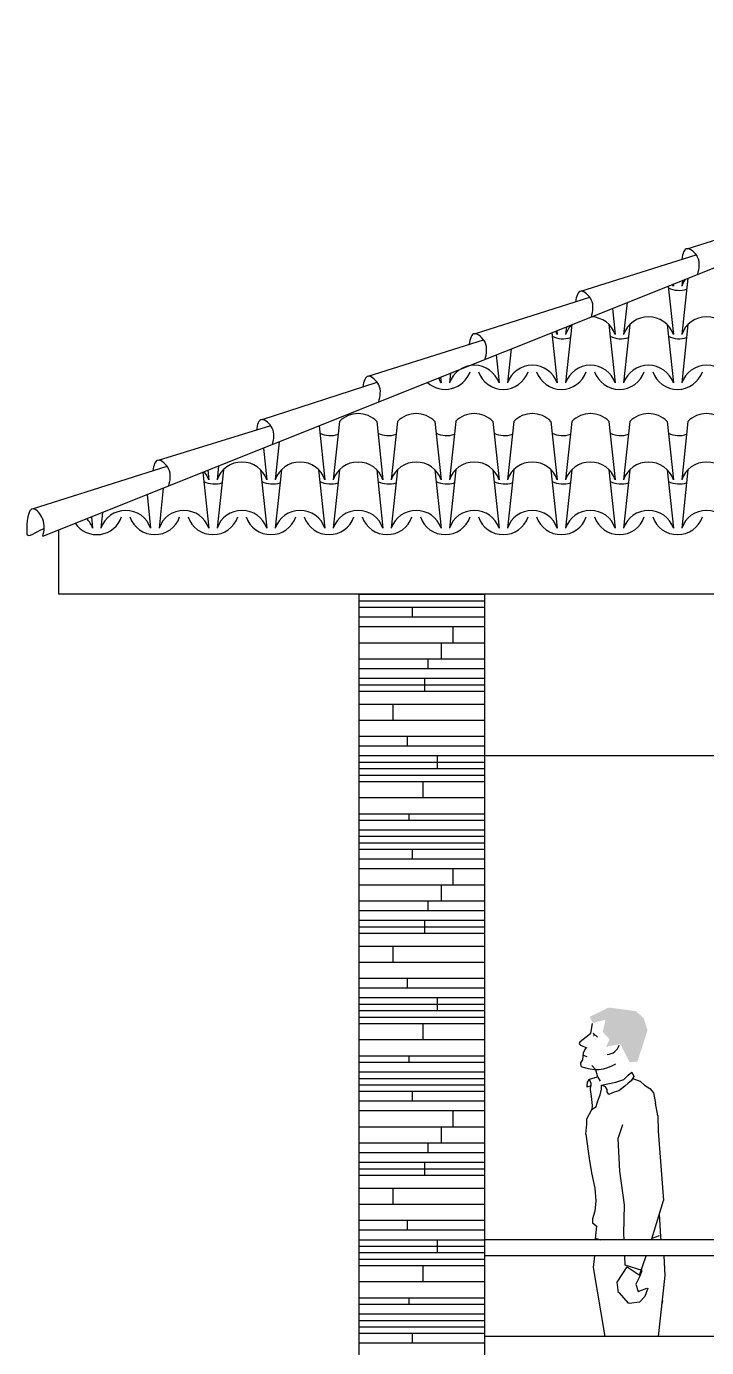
# Model space of a CAD drawing. Header units: millimetres. Extents: x -4228 to 27092, y -6721 to 984.
# Drawn here: x 5502.3 to 5713.1, y -4869.2 to -4459.7 of the extents above; entities that cross this region are included whole.
import ezdxf

# ---------------------------------------------------------------- set-up
doc = ezdxf.new("R2010")
doc.units = ezdxf.units.MM
doc.header["$LTSCALE"] = 50
doc.layers.get('0').update_dxf_attribs({"lineweight": 0})
for name, color, linetype in [('cobertura', 2, 'Continuous'), ('guardacorpo', 2, 'Continuous'), ('PAREDES3', 2, 'Continuous'), ('pedras', 2, 'Continuous'), ('PENA24', 24, 'Continuous'), ('telhas', 3, 'Continuous')]:
    doc.layers.add(name, color=color, linetype=linetype)

msp = doc.modelspace()

# ---------------------------------------------------------------- linework, layer by layer
at = {"color": 3, "lineweight": 30}
for p, q in [((5677.24, -4771.72), (5677.82, -4768.67)), ((5673.94, -4774.33), (5677.24, -4771.72)), ((5678.04, -4771.75), (5679.32, -4772.92)), ((5674.1, -4775.48), (5676.08, -4776.29)), ((5674.82, -4780), (5674.97, -4777.77)), ((5674.97, -4777.77), (5675.68, -4776.23)), ((5674.12, -4780.89), (5674.82, -4780)), ((5674.31, -4782.01), (5674.12, -4780.89)), ((5674.92, -4778.49), (5676.06, -4778.96)), ((5678.87, -4783.06), (5677.54, -4781.72)), ((5676.69, -4786.05), (5676.17, -4786.92)), ((5679.27, -4785.31), (5676.75, -4786.05)), ((5676.75, -4786.05), (5676.75, -4786.18)), ((5676.75, -4786.18), (5677.04, -4786.66)), ((5679.39, -4785.34), (5678.87, -4783.06)), ((5679.39, -4785.34), (5680.2, -4786.58)), ((5685.04, -4786.89), (5687.52, -4786.04)), ((5687.52, -4786.04), (5688.88, -4784.75)), ((5688.88, -4784.75), (5689.99, -4783.75)), ((5690.6, -4785.17), (5689.73, -4786.47)), ((5689.99, -4783.75), (5690.6, -4785.17)), ((5690.22, -4785.75), (5692.58, -4786.6)), ((5676.04, -4787.99), (5675.99, -4788.34)), ((5675.99, -4788.34), (5677.16, -4788.06)), ((5676.17, -4786.92), (5676.04, -4787.99)), ((5677.04, -4786.66), (5677.28, -4787.19)), ((5677.22, -4788.06), (5677.1, -4788.67)), ((5677.1, -4788.67), (5677.1, -4789.08)), ((5677.1, -4789.08), (5677.16, -4789.95)), ((5677.16, -4789.95), (5677.22, -4790.56)), ((5677.28, -4787.19), (5677.22, -4787.53)), ((5677.22, -4787.53), (5677.22, -4788.06)), ((5680.21, -4790.86), (5680.58, -4789.02)), ((5680.58, -4787.87), (5685.04, -4786.89)), ((5680.58, -4789.02), (5680.58, -4787.87)), ((5681.82, -4788.32), (5680.58, -4787.87)), ((5682.32, -4789.17), (5681.82, -4788.32)), ((5682.32, -4789.87), (5682.32, -4789.17)), ((5682.82, -4790.72), (5682.32, -4789.87)), ((5683.8, -4790.29), (5682.82, -4790.72)), ((5684.54, -4790.01), (5683.8, -4790.29)), ((5685.91, -4789.59), (5684.54, -4790.01)), ((5686.91, -4788.87), (5685.91, -4789.59)), ((5687.76, -4788.17), (5686.91, -4788.87)), ((5688.88, -4787.17), (5687.76, -4788.17)), ((5689.73, -4786.47), (5688.88, -4787.17)), ((5692.58, -4786.6), (5693.95, -4787.87)), ((5693.95, -4787.87), (5695.56, -4788.87)), ((5695.56, -4788.87), (5696.67, -4790.16)), ((5696.67, -4790.16), (5697.27, -4793.39)), ((5677.22, -4790.56), (5677.49, -4792.29)), ((5677.49, -4792.29), (5677.73, -4794.13)), ((5677.73, -4794.13), (5677.59, -4795.38)), ((5677.59, -4795.38), (5678.97, -4794.41)), ((5678.97, -4794.41), (5679.47, -4792.71)), ((5679.47, -4792.71), (5680.21, -4790.86)), ((5698.02, -4797.35), (5697.27, -4793.39)), ((5676, -4798.24), (5677.59, -4795.38)), ((5676, -4799.9), (5676, -4798.24)), ((5698.02, -4797.35), (5698.17, -4802.11)), ((5675.72, -4803.06), (5676, -4799.9)), ((5685.74, -4804.38), (5687.2, -4800.05)), ((5698.17, -4802.11), (5699.74, -4823.54)), ((5675.72, -4803.06), (5676.76, -4810.59)), ((5686.26, -4814.49), (5685.74, -4804.38)), ((5676.76, -4810.59), (5677.46, -4814.96)), ((5677.46, -4814.96), (5678.49, -4819.74)), ((5687.73, -4824.87), (5686.26, -4814.49)), ((5678.49, -4819.74), (5678.84, -4823.71)), ((5678.49, -4826.89), (5677.81, -4829.27)), ((5678.84, -4823.71), (5678.49, -4826.89)), ((5687.49, -4833.92), (5687.73, -4824.87)), ((5696.22, -4835.5), (5699.74, -4823.54)), ((5677.81, -4829.27), (5677.81, -4830.48)), ((5677.81, -4830.48), (5679.2, -4831.67)), ((5698.93, -4834.85), (5698.5, -4827.74)), ((5678.48, -4835.27), (5680.38, -4835.71)), ((5678.7, -4835.47), (5679.18, -4831.54)), ((5687.57, -4835.71), (5687.49, -4833.92)), ((5696.15, -4835.71), (5696.22, -4835.5)), ((5696.3, -4835.21), (5698.57, -4834.44)), ((5699.1, -4835.71), (5698.93, -4834.85)), ((5678.11, -4844.38), (5678.49, -4840.71)), ((5687.89, -4843.63), (5687.77, -4840.71)), ((5693.23, -4845.26), (5687.89, -4843.63)), ((5692.36, -4846.75), (5694.43, -4840.71)), ((5700.31, -4846.8), (5699.98, -4840.71)), ((5681.68, -4865.71), (5678.11, -4844.38)), ((5685.42, -4848.84), (5688.53, -4844.12)), ((5688.53, -4844.12), (5692.52, -4846.83)), ((5692.52, -4846.83), (5691.23, -4849.53)), ((5692.52, -4846.83), (5693.23, -4845.26)), ((5698.19, -4865.71), (5700.31, -4846.8)), ((5685.88, -4852.18), (5685.42, -4848.84)), ((5691.23, -4849.53), (5691.99, -4851.78)), ((5691.99, -4851.78), (5694.64, -4850.78)), ((5694.9, -4850.78), (5693.96, -4853.34)), ((5680.02, -4855.71), (5679.87, -4854.9)), ((5685.98, -4852.06), (5688.99, -4855.52)), ((5692.34, -4855.07), (5689.17, -4855.5)), ((5693.96, -4853.34), (5692.34, -4855.07)), ((5699.45, -4854.52), (5699.29, -4855.71))]:
    msp.add_line(p, q, dxfattribs=at)
for centre, radius, start, end in [((5674.35, -4774.86), 0.67, 128.3615, 247.6917), ((5682.04, -4774.1), 4.25, 274.1476, 342.2254), ((5678.92, -4771.41), 11.56, 246.5372, 302.0448)]:
    msp.add_arc(centre, radius, start, end, dxfattribs=at)
for points in [[(5676.91, -4766.66), (5682.85, -4763.76), (5677.91, -4768.56), (5691.27, -4764.91)], [(5682.06, -4766.61), (5691.27, -4764.91), (5680.95, -4771.33), (5693.68, -4767.13)], [(5680.95, -4771.33), (5693.68, -4767.13), (5683.09, -4773.63), (5694.81, -4770.84)], [(5678.09, -4771.93), (5677.99, -4772.91), (5678.59, -4772.36)], [(5683.09, -4773.63), (5694.81, -4770.84), (5681.95, -4775.96), (5686.4, -4775.09)], [(5694.81, -4770.84), (5686.4, -4775.09), (5691.71, -4780.56), (5689.3, -4780.74)]]:
    msp.add_solid(points, dxfattribs=at)
at = {"layer": 'cobertura', "color": 3, "linetype": 'Continuous', "lineweight": 30}
for p, q in [((5512.44, -4635.71), (5512.44, -4615.71)), ((6022.44, -4635.71), (5512.44, -4635.71))]:
    msp.add_line(p, q, dxfattribs=at)
at = {"layer": 'guardacorpo', "color": 3, "linetype": 'Continuous', "lineweight": 30}
for p, q in [((5997.44, -4835.71), (5644.44, -4835.71)), ((5997.44, -4840.71), (5644.44, -4840.71))]:
    msp.add_line(p, q, dxfattribs=at)
at = {"layer": 'PAREDES3', "color": 3, "linetype": 'Continuous', "lineweight": 30}
for p, q in [((5605.44, -4936.21), (5605.44, -4635.71)), ((5644.44, -4936.21), (5644.44, -4635.71)), ((5644.44, -4685.71), (5997.44, -4685.71)), ((6071.14, -4865.71), (5644.44, -4865.71))]:
    msp.add_line(p, q, dxfattribs=at)
at = {"layer": 'pedras', "color": 53, "linetype": 'Continuous', "lineweight": 30}
for p, q in [((5605.44, -4635.71), (5644.44, -4635.71)), ((5605.44, -4637.71), (5644.44, -4637.71)), ((5605.44, -4639.71), (5644.44, -4639.71)), ((5605.44, -4642.71), (5644.44, -4642.71)), ((5621.97, -4642.71), (5621.97, -4639.71)), ((5605.44, -4645.71), (5644.44, -4645.71)), ((5634.64, -4650.71), (5634.64, -4645.71)), ((5605.44, -4650.71), (5644.44, -4650.71)), ((5631.02, -4655.71), (5631.02, -4650.71)), ((5605.44, -4655.71), (5644.44, -4655.71)), ((5605.44, -4658.71), (5644.44, -4658.71)), ((5626.88, -4658.71), (5626.88, -4655.71)), ((5605.44, -4661.71), (5644.44, -4661.71)), ((5625.85, -4665.71), (5625.85, -4661.71)), ((5605.44, -4663.71), (5644.44, -4663.71)), ((5605.44, -4665.71), (5644.44, -4665.71)), ((5605.44, -4669.71), (5644.44, -4669.71)), ((5616.03, -4674.71), (5616.03, -4669.71)), ((5605.44, -4674.71), (5644.44, -4674.71)), ((5605.44, -4679.71), (5644.44, -4679.71)), ((5620.42, -4682.71), (5620.42, -4679.71)), ((5605.44, -4682.71), (5644.44, -4682.71)), ((5605.44, -4685.71), (5644.44, -4685.71)), ((5605.44, -4687.71), (5644.44, -4687.71)), ((5629.72, -4689.71), (5629.72, -4685.71)), ((5605.44, -4689.71), (5644.44, -4689.71)), ((5605.44, -4691.71), (5644.44, -4691.71)), ((5605.44, -4693.71), (5644.44, -4693.71)), ((5625.33, -4698.71), (5625.33, -4693.71)), ((5605.44, -4698.71), (5644.44, -4698.71)), ((5605.44, -4703.71), (5644.44, -4703.71)), ((5620.94, -4705.71), (5620.94, -4703.71)), ((5605.44, -4705.71), (5644.44, -4705.71)), ((5605.44, -4708.71), (5644.44, -4708.71)), ((5605.44, -4710.71), (5644.44, -4710.71)), ((5605.44, -4712.71), (5644.44, -4712.71)), ((5605.44, -4714.71), (5644.44, -4714.71)), ((5621.97, -4717.71), (5621.97, -4714.71)), ((5605.44, -4717.71), (5644.44, -4717.71)), ((5605.44, -4720.71), (5644.44, -4720.71)), ((5634.64, -4725.71), (5634.64, -4720.71)), ((5605.44, -4725.71), (5644.44, -4725.71)), ((5631.02, -4730.71), (5631.02, -4725.71)), ((5605.44, -4730.71), (5644.44, -4730.71)), ((5626.88, -4733.71), (5626.88, -4730.71)), ((5605.44, -4733.71), (5644.44, -4733.71)), ((5605.44, -4736.71), (5644.44, -4736.71)), ((5625.85, -4740.71), (5625.85, -4736.71)), ((5605.44, -4738.71), (5644.44, -4738.71)), ((5605.44, -4740.71), (5644.44, -4740.71)), ((5605.44, -4744.71), (5644.44, -4744.71)), ((5616.03, -4749.71), (5616.03, -4744.71)), ((5605.44, -4749.71), (5644.44, -4749.71)), ((5605.44, -4754.71), (5644.44, -4754.71)), ((5605.44, -4757.71), (5644.44, -4757.71)), ((5620.42, -4757.71), (5620.42, -4754.71)), ((5605.44, -4760.71), (5644.44, -4760.71)), ((5629.72, -4764.71), (5629.72, -4760.71)), ((5605.44, -4762.71), (5644.44, -4762.71)), ((5605.44, -4764.71), (5644.44, -4764.71)), ((5605.44, -4766.71), (5644.44, -4766.71)), ((5605.44, -4768.71), (5644.44, -4768.71)), ((5625.33, -4773.71), (5625.33, -4768.71)), ((5605.44, -4773.71), (5644.44, -4773.71)), ((5605.44, -4778.71), (5644.44, -4778.71)), ((5605.44, -4780.71), (5644.44, -4780.71)), ((5620.94, -4780.71), (5620.94, -4778.71)), ((5605.44, -4783.71), (5644.44, -4783.71)), ((5605.44, -4785.71), (5644.44, -4785.71)), ((5605.44, -4787.71), (5644.44, -4787.71)), ((5605.44, -4789.71), (5644.44, -4789.71)), ((5621.97, -4792.71), (5621.97, -4789.71)), ((5605.44, -4792.71), (5644.44, -4792.71)), ((5605.44, -4795.71), (5644.44, -4795.71)), ((5634.64, -4800.71), (5634.64, -4795.71)), ((5605.44, -4800.71), (5644.44, -4800.71)), ((5631.02, -4805.71), (5631.02, -4800.71)), ((5605.44, -4805.71), (5644.44, -4805.71)), ((5626.88, -4808.71), (5626.88, -4805.71)), ((5605.44, -4808.71), (5644.44, -4808.71)), ((5605.44, -4811.71), (5644.44, -4811.71)), ((5605.44, -4813.71), (5644.44, -4813.71)), ((5625.85, -4815.71), (5625.85, -4811.71)), ((5605.44, -4815.71), (5644.44, -4815.71)), ((5605.44, -4819.71), (5644.44, -4819.71)), ((5616.03, -4824.71), (5616.03, -4819.71)), ((5605.44, -4824.71), (5644.44, -4824.71)), ((5605.44, -4829.71), (5644.44, -4829.71)), ((5620.42, -4832.71), (5620.42, -4829.71)), ((5605.44, -4832.71), (5644.44, -4832.71)), ((5605.44, -4835.71), (5644.44, -4835.71)), ((5605.44, -4837.71), (5644.44, -4837.71)), ((5629.72, -4839.71), (5629.72, -4835.71)), ((5605.44, -4839.71), (5644.44, -4839.71)), ((5605.44, -4841.71), (5644.44, -4841.71)), ((5605.44, -4843.71), (5644.44, -4843.71)), ((5625.33, -4848.71), (5625.33, -4843.71)), ((5605.44, -4848.71), (5644.44, -4848.71)), ((5605.44, -4853.71), (5644.44, -4853.71)), ((5605.44, -4855.71), (5644.44, -4855.71)), ((5620.94, -4855.71), (5620.94, -4853.71)), ((5605.44, -4858.71), (5644.44, -4858.71)), ((5605.44, -4860.71), (5644.44, -4860.71)), ((5605.44, -4862.71), (5644.44, -4862.71)), ((5605.44, -4864.71), (5644.44, -4864.71)), ((5605.44, -4867.71), (5644.44, -4867.71)), ((5621.97, -4867.71), (5621.97, -4864.71))]:
    msp.add_line(p, q, dxfattribs=at)
at = {"layer": 'PENA24', "color": 3, "lineweight": 30}
for p, q in [((5701.24, -4540.19), (5702.84, -4555.21)), ((5702.77, -4539.57), (5702.84, -4540.21)), ((5707.31, -4537.76), (5705.44, -4555.21)), ((5705.63, -4538.43), (5705.44, -4540.21)), ((5683.97, -4547.1), (5684.84, -4555.21)), ((5688.5, -4545.28), (5687.44, -4555.21)), ((5671.38, -4552.1), (5669.44, -4570.21)), ((5669.7, -4552.81), (5669.44, -4555.21)), ((5682.9, -4552.1), (5684.84, -4570.21)), ((5689.38, -4552.1), (5687.44, -4570.21)), ((5700.9, -4552.1), (5702.84, -4570.21)), ((5707.38, -4552.1), (5705.44, -4570.21)), ((5665.17, -4554.62), (5666.84, -4570.21)), ((5666.71, -4554), (5666.84, -4555.21)), ((5652.57, -4559.66), (5651.44, -4570.21)), ((5647.91, -4561.52), (5648.84, -4570.21)), ((5630.65, -4568.42), (5630.84, -4570.21)), ((5633.77, -4567.18), (5633.44, -4570.21)), ((5593.05, -4583.46), (5594.84, -4600.21)), ((5599.38, -4582.1), (5597.44, -4600.21)), ((5610.9, -4582.1), (5612.84, -4600.21)), ((5617.38, -4582.1), (5615.44, -4600.21)), ((5628.9, -4582.1), (5630.84, -4600.21)), ((5635.38, -4582.1), (5633.44, -4600.21)), ((5646.9, -4582.1), (5648.84, -4600.21)), ((5653.38, -4582.1), (5651.44, -4600.21)), ((5664.9, -4582.1), (5666.84, -4600.21)), ((5671.38, -4582.1), (5669.44, -4600.21)), ((5682.9, -4582.1), (5684.84, -4600.21)), ((5689.38, -4582.1), (5687.44, -4600.21)), ((5700.9, -4582.1), (5702.84, -4600.21)), ((5707.38, -4582.1), (5705.44, -4600.21)), ((5580.7, -4588.4), (5579.44, -4600.21)), ((5575.79, -4590.37), (5576.84, -4600.21)), ((5556.99, -4597.89), (5558.84, -4615.21)), ((5558.53, -4597.27), (5558.84, -4600.21)), ((5561.9, -4595.92), (5561.44, -4600.21)), ((5563.38, -4597.1), (5561.44, -4615.21)), ((5574.9, -4597.1), (5576.84, -4615.21)), ((5581.38, -4597.1), (5579.44, -4615.21)), ((5592.9, -4597.1), (5594.84, -4615.21)), ((5599.38, -4597.1), (5597.44, -4615.21)), ((5610.9, -4597.1), (5612.84, -4615.21)), ((5617.38, -4597.1), (5615.44, -4615.21)), ((5628.9, -4597.1), (5630.84, -4615.21)), ((5635.38, -4597.1), (5633.44, -4615.21)), ((5646.9, -4597.1), (5648.84, -4615.21)), ((5653.38, -4597.1), (5651.44, -4615.21)), ((5664.9, -4597.1), (5666.84, -4615.21)), ((5671.38, -4597.1), (5669.44, -4615.21)), ((5682.9, -4597.1), (5684.84, -4615.21)), ((5689.38, -4597.1), (5687.44, -4615.21)), ((5700.9, -4597.1), (5702.84, -4615.21)), ((5707.38, -4597.1), (5705.44, -4615.21)), ((5539.73, -4604.79), (5540.84, -4615.21)), ((5544.77, -4602.78), (5543.44, -4615.21)), ((5525.97, -4610.3), (5525.44, -4615.21)), ((5522.47, -4611.7), (5522.84, -4615.21))]:
    msp.add_line(p, q, dxfattribs=at)
for centre, radius, start, end in [((5695.14, -4542.85), 8.14, 18.9246, 23.2393), ((5713.14, -4542.85), 8.14, 143.9844, 161.0754), ((5704.57, -4534.07), 7.44, 243.9234, 288.6886), ((5704.57, -4534.07), 7.44, 243.9234, 288.6886), ((5677.14, -4557.85), 8.14, 135.0672, 161.0754), ((5677.14, -4557.85), 8.14, 18.9246, 87.9772), ((5695.14, -4557.85), 8.14, 18.9246, 161.0754), ((5713.14, -4557.85), 8.14, 18.9246, 161.0754), ((5668.57, -4549.07), 7.44, 243.9234, 288.6886), ((5659.14, -4557.85), 8.14, 18.9246, 27.1682), ((5686.57, -4549.07), 7.44, 243.9234, 288.6886), ((5686.57, -4549.07), 7.44, 243.9234, 288.6886), ((5704.57, -4549.07), 7.44, 243.9234, 288.6886), ((5704.57, -4549.07), 7.44, 243.9234, 288.6886), ((5641.14, -4572.85), 8.14, 18.9246, 161.0754), ((5659.14, -4572.85), 8.14, 18.9246, 161.0754), ((5677.14, -4572.85), 8.14, 18.9246, 161.0754), ((5695.14, -4572.85), 8.14, 18.9246, 161.0754), ((5713.14, -4572.85), 8.14, 18.9246, 161.0754), ((5632.14, -4564.07), 8.14, 227.1978, 341.0754), ((5623.14, -4572.85), 8.14, 18.9246, 31.1227), ((5650.14, -4564.07), 8.14, 198.9246, 341.0754), ((5668.14, -4564.07), 8.14, 198.9246, 341.0754), ((5686.14, -4564.07), 8.14, 198.9246, 341.0754), ((5704.14, -4564.07), 8.14, 198.9246, 341.0754), ((5605.14, -4587.85), 8.14, 44.9328, 135.0672), ((5623.14, -4587.85), 8.14, 44.9328, 135.0672), ((5641.14, -4587.85), 8.14, 44.9328, 135.0672), ((5659.14, -4587.85), 8.14, 44.9328, 135.0672), ((5677.14, -4587.85), 8.14, 44.9328, 135.0672), ((5695.14, -4587.85), 8.14, 44.9328, 135.0672), ((5713.14, -4587.85), 8.14, 44.9328, 135.0672), ((5596.57, -4579.07), 7.44, 243.9234, 288.6886), ((5614.57, -4579.07), 7.44, 243.9234, 288.6886), ((5632.57, -4579.07), 7.44, 243.9234, 288.6886), ((5650.57, -4579.07), 7.44, 243.9234, 288.6886), ((5668.57, -4579.07), 7.44, 243.9234, 288.6886), ((5686.57, -4579.07), 7.44, 243.9234, 288.6886), ((5686.57, -4579.07), 7.44, 243.9234, 288.6886), ((5704.57, -4579.07), 7.44, 243.9234, 288.6886), ((5704.57, -4579.07), 7.44, 243.9234, 288.6886), ((5551.14, -4602.85), 8.14, 18.9246, 39.1897), ((5569.14, -4602.85), 8.14, 18.9246, 161.0754), ((5587.14, -4602.85), 8.14, 18.9246, 161.0754), ((5605.14, -4602.85), 8.14, 18.9246, 161.0754), ((5623.14, -4602.85), 8.14, 18.9246, 161.0754), ((5641.14, -4602.85), 8.14, 18.9246, 161.0754), ((5659.14, -4602.85), 8.14, 18.9246, 161.0754), ((5677.14, -4602.85), 8.14, 18.9246, 161.0754), ((5695.14, -4602.85), 8.14, 18.9246, 161.0754), ((5713.14, -4602.85), 8.14, 18.9246, 161.0754), ((5560.57, -4594.07), 7.44, 243.9234, 288.6886), ((5578.57, -4594.07), 7.44, 243.9234, 288.6886), ((5596.57, -4594.07), 7.44, 243.9234, 288.6886), ((5614.57, -4594.07), 7.44, 243.9234, 288.6886), ((5632.57, -4594.07), 7.44, 243.9234, 288.6886), ((5650.57, -4594.07), 7.44, 243.9234, 288.6886), ((5668.57, -4594.07), 7.44, 243.9234, 288.6886), ((5686.57, -4594.07), 7.44, 243.9234, 288.6886), ((5686.57, -4594.07), 7.44, 243.9234, 288.6886), ((5704.57, -4594.07), 7.44, 243.9234, 288.6886), ((5704.57, -4594.07), 7.44, 243.9234, 288.6886), ((5533.14, -4617.85), 8.14, 18.9246, 161.0754), ((5551.14, -4617.85), 8.14, 18.9246, 161.0754), ((5569.14, -4617.85), 8.14, 18.9246, 161.0754), ((5587.14, -4617.85), 8.14, 18.9246, 161.0754), ((5605.14, -4617.85), 8.14, 18.9246, 161.0754), ((5623.14, -4617.85), 8.14, 18.9246, 161.0754), ((5641.14, -4617.85), 8.14, 18.9246, 161.0754), ((5659.14, -4617.85), 8.14, 18.9246, 161.0754), ((5677.14, -4617.85), 8.14, 18.9246, 161.0754), ((5695.14, -4617.85), 8.14, 18.9246, 161.0754), ((5713.14, -4617.85), 8.14, 18.9246, 161.0754), ((5524.14, -4609.07), 8.14, 214.7199, 341.0754), ((5515.14, -4617.85), 8.14, 18.9246, 43.3496), ((5542.14, -4609.07), 8.14, 198.9246, 341.0754), ((5560.14, -4609.07), 8.14, 198.9246, 341.0754), ((5578.14, -4609.07), 8.14, 198.9246, 341.0754), ((5596.14, -4609.07), 8.14, 198.9246, 341.0754), ((5614.14, -4609.07), 8.14, 198.9246, 341.0754), ((5632.14, -4609.07), 8.14, 198.9246, 341.0754), ((5650.14, -4609.07), 8.14, 198.9246, 341.0754), ((5668.14, -4609.07), 8.14, 198.9246, 341.0754), ((5686.14, -4609.07), 8.14, 198.9246, 341.0754), ((5704.14, -4609.07), 8.14, 198.9246, 341.0754)]:
    msp.add_arc(centre, radius, start, end, dxfattribs=at)
at = {"layer": 'telhas', "linetype": 'Continuous', "lineweight": 30}
for p, q in [((5507.44, -4617.71), (5902.44, -4459.71)), ((5707.12, -4528.6), (5742.85, -4517.29)), ((5674.18, -4541.78), (5709.9, -4530.46)), ((5641.23, -4554.96), (5676.95, -4543.64)), ((5608.28, -4568.14), (5644, -4556.82)), ((5575.36, -4581.55), (5611.05, -4570)), ((5543.26, -4594.17), (5578.05, -4583.42)), ((5504.2, -4609.23), (5545.95, -4596.04))]:
    msp.add_line(p, q, dxfattribs=at)
for points, knots in [([(5710.39, -4536.53), (5710.82, -4534.74), (5711.6, -4531.57), (5706.65, -4527.19), (5705.69, -4530.12), (5705.49, -4531.9)], [0.007169, 0.007169, 0.007169, 0.007169, 5.320129, 9.426957, 13.705467, 13.705467, 13.705467, 13.705467]), ([(5677.44, -4549.71), (5677.88, -4547.92), (5678.65, -4544.75), (5673.7, -4540.37), (5672.74, -4543.3), (5672.54, -4545.08)], [0.007169, 0.007169, 0.007169, 0.007169, 5.320129, 9.426957, 13.705467, 13.705467, 13.705467, 13.705467]), ([(5644.49, -4562.89), (5644.93, -4561.1), (5645.7, -4557.93), (5640.75, -4553.55), (5639.79, -4556.48), (5639.59, -4558.26)], [0.007169, 0.007169, 0.007169, 0.007169, 5.320129, 9.426957, 13.705467, 13.705467, 13.705467, 13.705467]), ([(5611.54, -4576.07), (5611.98, -4574.28), (5612.75, -4571.11), (5607.81, -4566.73), (5606.85, -4569.66), (5606.64, -4571.44)], [0.007169, 0.007169, 0.007169, 0.007169, 5.320129, 9.426957, 13.705467, 13.705467, 13.705467, 13.705467]), ([(5578.6, -4589.25), (5579.01, -4587.54), (5579.66, -4584.45), (5574.8, -4580.15), (5573.84, -4583.07), (5573.64, -4584.85)], [0.240459, 0.240459, 0.240459, 0.240459, 5.320129, 9.426957, 13.705467, 13.705467, 13.705467, 13.705467]), ([(5546.44, -4602.12), (5546.87, -4600.33), (5547.65, -4597.15), (5542.7, -4592.77), (5541.74, -4595.7), (5541.54, -4597.48)], [0, 0, 0, 0, 5.320129, 9.426957, 13.705467, 13.705467, 13.705467, 13.705467])]:
    msp.add_open_spline(points, degree=3, knots=knots, dxfattribs=at)
msp.add_spline([(5507.44, -4617.71), (5507.42, -4612.39), (5504.48, -4609.21), (5502.44, -4616.48), (5502.58, -4617.31), (5505.06, -4616.67), (5507.94, -4615.24)], degree=3, dxfattribs=at)

doc.saveas('drawing.dxf')
